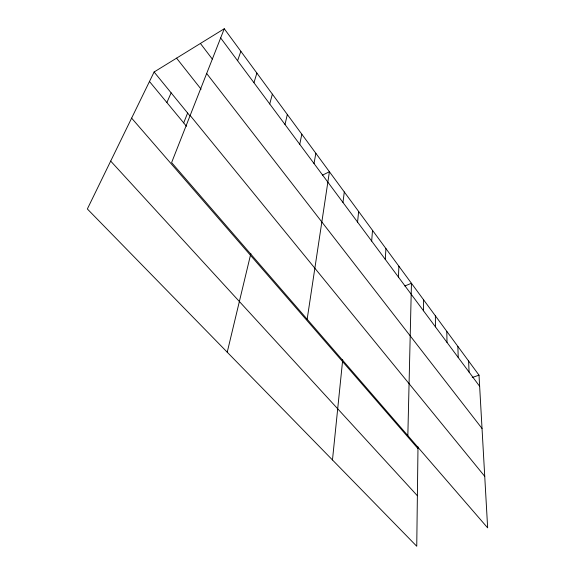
<?xml version="1.0" encoding="UTF-8"?>
<svg xmlns="http://www.w3.org/2000/svg" width="575" height="575" viewBox="0 0 575 575"><rect width="100%" height="100%" fill="white"/><g stroke="black" fill="none" stroke-linecap="round" stroke-linejoin="round"><path stroke-width="0.86" d="M423.516 310.809L423.603 299.812M417.996 446.804L416.746 546.25L87.35 208.977L154.107 71.997L224.272 28.75L479.011 375.166L487.65 527.85L171.609 162.588L224.272 28.75M407.84 435.606L411.448 283.281L404.829 285.983M398.453 277.092L398.892 266.211M385.286 259.382L385.926 248.572M371.666 241.062L372.514 230.345M357.571 222.108L358.642 211.478M332.472 459.964L342.707 359.734M342.973 202.472L344.288 191.957M307.158 319.247L329.418 171.738L322.381 175.21M314.029 163.537L315.84 153.273M299.755 144.332L301.817 134.205M284.999 124.487L287.335 114.511M227.226 352.195L250.858 253.525M269.732 103.96L272.363 94.149M253.942 82.714L256.881 73.097M237.597 60.72L240.86 51.312M183.691 122.885L187.623 113.031M166.872 102.544L171.142 92.855M472.226 377.502L479.011 375.166M110.688 161.086L417.385 495.743M131.625 118.127L417.975 448.593M149.478 81.499L186.494 126.277M190.153 115.46L484.739 476.359M154.107 71.997L189.822 115.726M176.568 58.154L201.099 89.204M206.669 73.492L482.03 428.476M200.409 43.456L212.297 59.052M220.656 37.936L479.643 386.314M468.589 360.992L469.099 372.126M457.858 346.394L458.225 357.499M446.789 331.344L447.012 342.42M435.376 315.819L435.448 326.866"/></g></svg>
